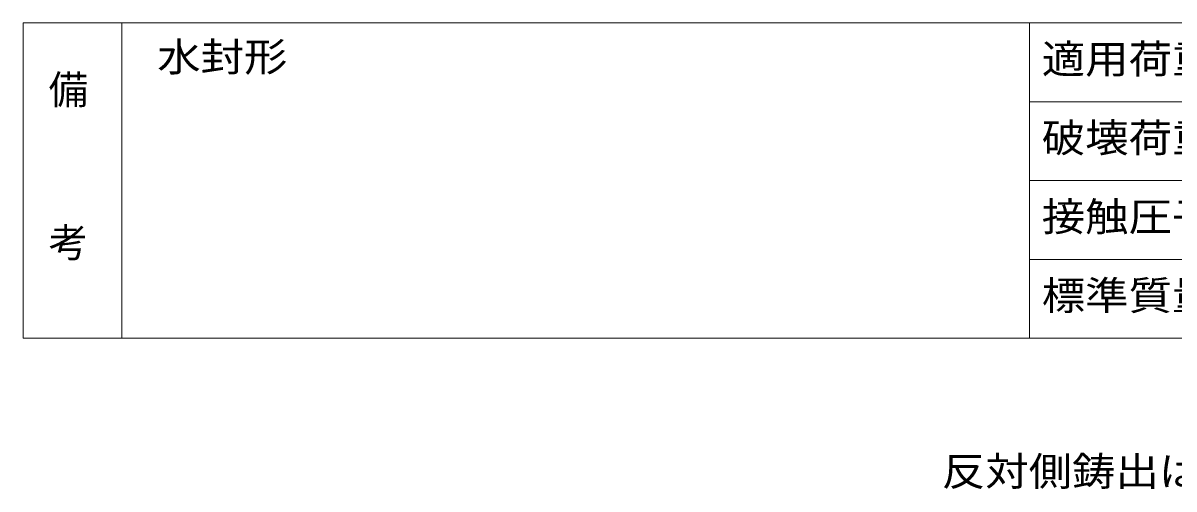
# Model space of a CAD drawing. Units: millimetres on the paper, enlarged 5 times. Extents: x -492 to 383, y -667 to 704.
# Drawn here: x -492 to 91, y 467 to 704 of the extents above; entities that cross this region are included whole.
import ezdxf
from ezdxf.enums import TextEntityAlignment as Align

# ---------------------------------------------------------------- set-up
doc = ezdxf.new("R2010")
doc.units = ezdxf.units.MM
doc.header["$LTSCALE"] = 5
doc.layers.add('1-4_1-4ﾚｲﾔ', color=7, linetype='Continuous', lineweight=9)
doc.layers.add('F-0_F-0ﾚｲﾔ', color=7, linetype='Continuous', lineweight=9)
doc.layers.add('F-4_F-4ﾚｲﾔ', color=2, linetype='Continuous')
doc.layers.add('F-5_F-5ﾚｲﾔ', color=6, linetype='Continuous')
doc.styles.add('ＭＳ ゴシック', font='')
doc.styles.get('ＭＳ ゴシック').set_extended_font_data('MS Gothic')

msp = doc.modelspace()

# ---------------------------------------------------------------- linework, layer by layer
at = {"layer": 'F-0_F-0ﾚｲﾔ'}
for p, q in [((-491.833, 543.833), (-491.833, 703.834)), ((383.167, 703.833), (-491.833, 703.833)), ((-441.833, 543.833), (-441.833, 703.834)), ((18.167, 543.833), (18.167, 703.834)), ((383.167, 663.833), (18.167, 663.833)), ((383.167, 623.833), (18.167, 623.833)), ((383.167, 583.833), (18.167, 583.833)), ((383.167, 543.833), (-491.833, 543.833))]:
    msp.add_line(p, q, dxfattribs=at)

# ---------------------------------------------------------------- texts
at = {"layer": '1-4_1-4ﾚｲﾔ', "color": 2, "style": 'ＭＳ ゴシック', "width": 1.1}
msp.add_text('反対側鋳出はＫＡＮＥＳＯ', height=14.66, dxfattribs=at).set_placement((-26.223, 464.622), align=Align.BOTTOM_LEFT)
at = {"layer": 'F-4_F-4ﾚｲﾔ', "style": 'ＭＳ ゴシック', "width": 1.1}
for s, p in [('適用荷重', (24.417, 673.833)), ('破壊荷重', (24.417, 633.833)), ('接触圧子', (24.417, 593.833)), ('標準質量', (24.417, 553.833))]:
    msp.add_text(s, height=14.66, dxfattribs=at).set_placement(p, align=Align.BOTTOM_LEFT)
at = {"layer": 'F-4_F-4ﾚｲﾔ', "style": 'ＭＳ ゴシック'}
for s, p in [('備', (-478.871, 658.313)), ('考', (-478.871, 580.691))]:
    msp.add_text(s, height=14.66, dxfattribs=at).set_placement(p, align=Align.BOTTOM_LEFT)
at = {"layer": 'F-5_F-5ﾚｲﾔ', "color": 2, "style": 'ＭＳ ゴシック', "width": 1.1}
msp.add_text('水封形', height=14.66, dxfattribs=at).set_placement((-423.833, 674.888), align=Align.BOTTOM_LEFT)

doc.saveas('drawing.dxf')
